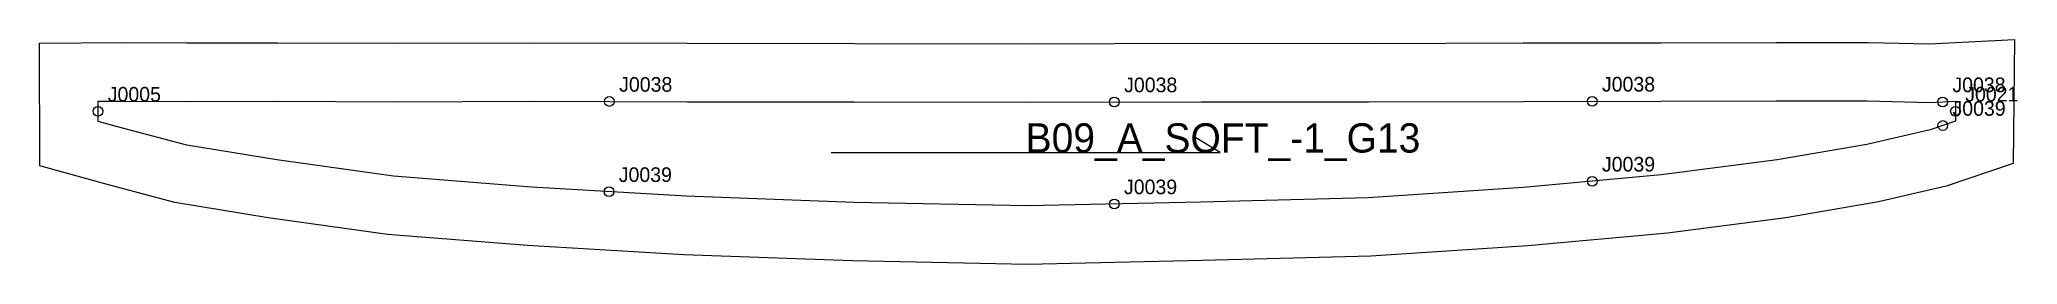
# Model space of a CAD drawing. Header units: millimetres. Extents: x -12 to 395, y -33 to 13.
import ezdxf

# ---------------------------------------------------------------- set-up
doc = ezdxf.new("R2010")
doc.units = ezdxf.units.MM
for name, color, linetype in [('CUT', 1, 'Continuous'), ('GRAIN', 3, 'Continuous'), ('LABEL', 7, 'Continuous'), ('NOTCH', 2, 'Continuous'), ('SEW', 5, 'Continuous')]:
    doc.layers.add(name, color=color, linetype=linetype)

msp = doc.modelspace()

# ---------------------------------------------------------------- linework, layer by layer
at = {"layer": 'CUT'}
msp.add_lwpolyline([(-12.03, 11.92), (5.19, 12.04), (18.24, 11.95), (36.97, 12), (60.74, 11.9), (89.19, 11.98), (121.14, 11.91), (155.52, 11.87), (191.16, 11.79), (226.81, 11.91), (261.3, 11.85), (293.06, 11.97), (321.39, 12), (345.14, 12.07), (363.98, 12.08), (376.52, 11.74), (394.12, 12.63), (393.84, -12.77), (380.01, -17.42), (366.1, -20.62), (347.09, -23.9), (322.76, -27.06), (293.99, -29.67), (261.72, -31.81), (227.08, -32.68), (191.14, -33.46), (155.11, -32.76), (120.45, -31.49), (88.31, -29.58), (59.5, -27.33), (35, -23.92), (15.78, -20.78), (2.13, -17.18), (-11.97, -13.26), (-12.03, 11.92)], close=True, dxfattribs=at)
at = {"layer": 'GRAIN'}
for p, q in [((230.74, -10.53), (225.74, -7.53)), ((150.74, -10.53), (230.74, -10.53))]:
    msp.add_line(p, q, dxfattribs=at)
at = {"layer": 'NOTCH'}
for centre in [(105.16, -0.05), (209, -0.15), (307.25, -0.01), (379.32, -0.14), (0, -2.07), (379.34, -4.98), (381.96, -2.05), (307.25, -16.42), (105.08, -18.56), (208.97, -21.07)]:
    msp.add_circle(centre, 1, dxfattribs=at)
at = {"layer": 'SEW'}
msp.add_lwpolyline([(0, 0), (5.19, 0.04), (18.21, -0.05), (36.96, 0), (60.73, -0.1), (89.19, -0.02), (121.12, -0.09), (155.5, -0.13), (191.17, -0.21), (226.82, -0.09), (261.31, -0.15), (293.09, -0.03), (321.41, 0), (345.16, 0.07), (363.82, 0.08), (376.65, -0.27), (381.98, 0), (381.94, -4.11), (376.74, -5.85), (363.73, -8.85), (345.29, -12.03), (321.44, -15.13), (293.05, -17.7), (261.17, -19.82), (226.8, -20.69), (191.13, -21.45), (155.45, -20.76), (121.02, -19.5), (89.13, -17.61), (60.79, -15.39), (36.79, -12.05), (18.28, -9.03), (5.27, -5.6), (0.01, -4.14)], close=True, dxfattribs=at)

# ---------------------------------------------------------------- texts
at = {"layer": 'LABEL'}
for s, height, p in [('J0038', 3, (107.16, 1.95)), ('J0038', 3, (211, 1.85)), ('J0038', 3, (309.25, 1.99)), ('J0038', 3, (381.32, 1.86)), ('J0005', 3, (2, -0.07)), ('J0039', 3, (381.34, -2.98)), ('J0021', 3, (383.96, -0.05)), ('B09_A_SOFT_-1_G13', 6, (190.74, -10.53)), ('J0039', 3, (309.25, -14.42)), ('J0039', 3, (107.08, -16.56)), ('J0039', 3, (210.97, -19.07))]:
    msp.add_text(s, height=height, dxfattribs=at).set_placement(p)

doc.saveas('drawing.dxf')
